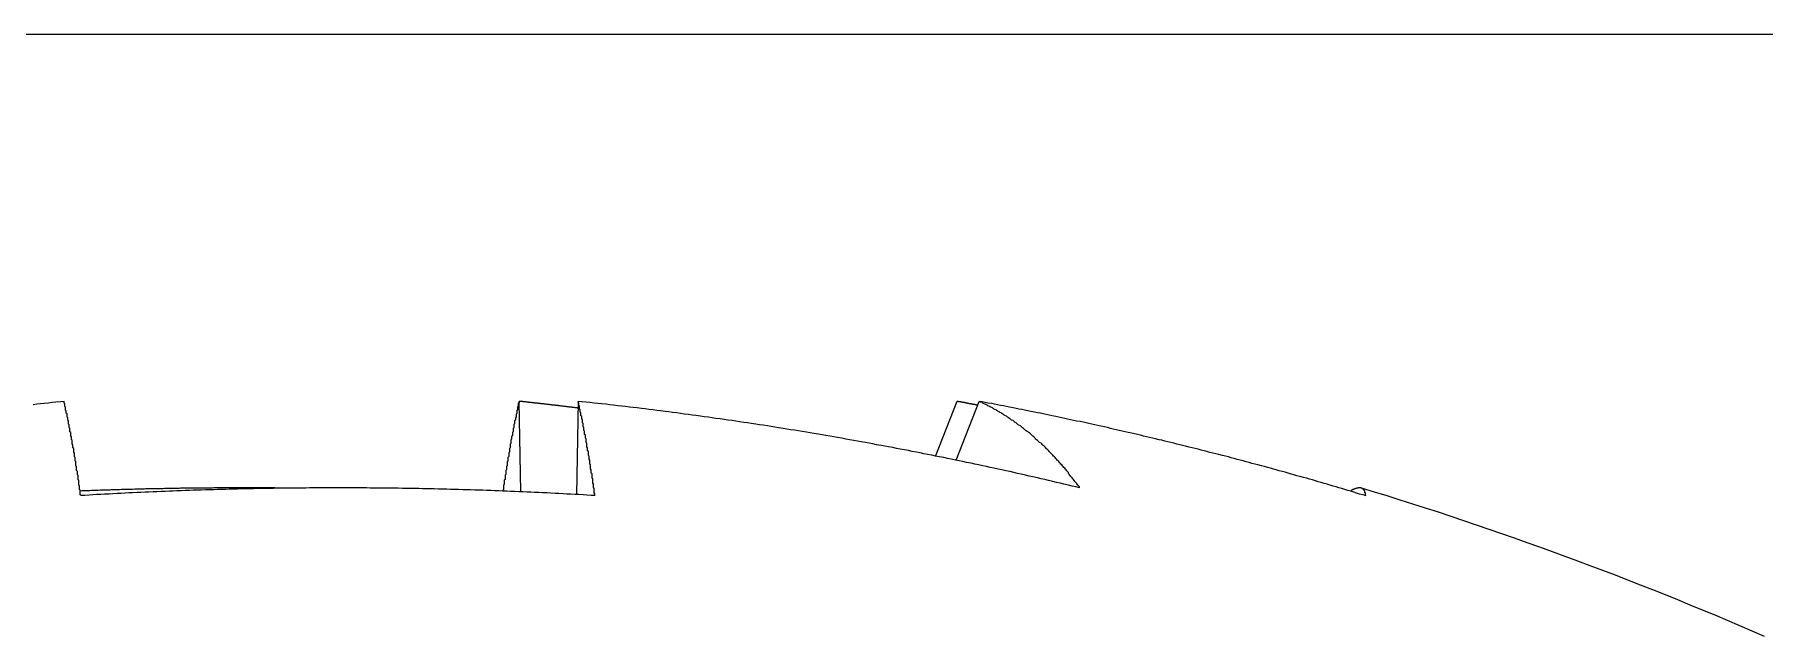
# Model space of a CAD drawing. Extents: x 8 to 293, y -214 to 82.
# Drawn here: x 151.128 to 153.474, y -83.836 to -83.019 of the extents above; entities that cross this region are included whole.
import ezdxf

# ---------------------------------------------------------------- set-up
doc = ezdxf.new("R2010")
doc.units = 0
doc.layers.get('0').update_dxf_attribs({"linetype": 'CONTINUOUS'})

msp = doc.modelspace()

# ---------------------------------------------------------------- linework, layer by layer
at = {"color": 7, "linetype": 'CONTINUOUS'}
for p, q in [((182.9765, -83.0194), (147.9765, -83.0194)), ((182.9765, -83.0194), (147.9765, -83.0194)), ((151.7873, -83.6396), (151.7852, -83.5169)), ((151.8651, -83.5169), (151.863, -83.6433)), ((152.3786, -83.5169), (152.3498, -83.591)), ((152.3779, -83.5968), (152.409, -83.5169))]:
    msp.add_line(p, q, dxfattribs=at)
for points in [[(151.168, -83.5169, 0), (151.163, -83.5174, 0), (151.157, -83.518, 0), (151.152, -83.5186, 0), (151.147, -83.5192, 0), (151.141, -83.5198, 0), (151.136, -83.5203, 0), (151.131, -83.5209, 0), (151.126, -83.5215, 0)], [(151.191, -83.6448, 0), (151.19, -83.6436, 0), (151.19, -83.6423, 0), (151.19, -83.6411, 0), (151.19, -83.6399, 0), (151.19, -83.6387, 0), (151.19, -83.6375, 0), (151.189, -83.6363, 0), (151.189, -83.6351, 0), (151.189, -83.6339, 0), (151.189, -83.6327, 0), (151.189, -83.6316, 0), (151.188, -83.6304, 0), (151.188, -83.6292, 0), (151.188, -83.628, 0), (151.188, -83.6269, 0), (151.188, -83.6257, 0), (151.188, -83.6245, 0), (151.187, -83.6234, 0), (151.187, -83.6222, 0), (151.187, -83.6211, 0), (151.187, -83.6199, 0), (151.187, -83.6188, 0), (151.187, -83.6176, 0), (151.186, -83.6165, 0), (151.186, -83.6153, 0), (151.186, -83.6142, 0), (151.186, -83.6131, 0), (151.186, -83.612, 0), (151.185, -83.6108, 0), (151.185, -83.6097, 0), (151.185, -83.6086, 0), (151.185, -83.6075, 0), (151.185, -83.6064, 0), (151.185, -83.6053, 0), (151.184, -83.6042, 0), (151.184, -83.6031, 0), (151.184, -83.602, 0), (151.184, -83.6009, 0), (151.184, -83.5998, 0), (151.184, -83.5987, 0), (151.183, -83.5976, 0), (151.183, -83.5966, 0), (151.183, -83.5955, 0), (151.183, -83.5944, 0), (151.183, -83.5933, 0), (151.182, -83.5923, 0), (151.182, -83.5912, 0), (151.182, -83.5902, 0), (151.182, -83.5891, 0), (151.182, -83.5881, 0), (151.182, -83.587, 0), (151.181, -83.586, 0), (151.181, -83.5849, 0), (151.181, -83.5839, 0), (151.181, -83.5829, 0), (151.181, -83.5818, 0), (151.181, -83.5808, 0), (151.18, -83.5798, 0), (151.18, -83.5788, 0), (151.18, -83.5778, 0), (151.18, -83.5767, 0), (151.18, -83.5757, 0), (151.179, -83.5747, 0), (151.179, -83.5737, 0), (151.179, -83.5727, 0), (151.179, -83.5717, 0), (151.179, -83.5707, 0), (151.179, -83.5698, 0), (151.178, -83.5688, 0), (151.178, -83.5678, 0), (151.178, -83.5668, 0), (151.178, -83.5658, 0), (151.178, -83.5649, 0), (151.177, -83.5639, 0), (151.177, -83.5629, 0), (151.177, -83.562, 0), (151.177, -83.561, 0), (151.177, -83.5601, 0), (151.177, -83.5591, 0), (151.176, -83.5582, 0), (151.176, -83.5572, 0), (151.176, -83.5563, 0), (151.176, -83.5554, 0), (151.176, -83.5544, 0), (151.176, -83.5535, 0), (151.175, -83.5526, 0), (151.175, -83.5517, 0), (151.175, -83.5507, 0), (151.175, -83.5498, 0), (151.175, -83.5489, 0), (151.174, -83.548, 0), (151.174, -83.5471, 0), (151.174, -83.5462, 0), (151.174, -83.5453, 0), (151.174, -83.5444, 0), (151.174, -83.5435, 0), (151.173, -83.5426, 0), (151.173, -83.5417, 0), (151.173, -83.5409, 0), (151.173, -83.54, 0), (151.173, -83.5391, 0), (151.172, -83.5382, 0), (151.172, -83.5374, 0), (151.172, -83.5365, 0), (151.172, -83.5357, 0), (151.172, -83.5348, 0), (151.172, -83.534, 0), (151.171, -83.5331, 0), (151.171, -83.5323, 0), (151.171, -83.5314, 0), (151.171, -83.5306, 0), (151.171, -83.5297, 0), (151.17, -83.5289, 0), (151.17, -83.5281, 0), (151.17, -83.5273, 0), (151.17, -83.5264, 0), (151.17, -83.5256, 0), (151.17, -83.5248, 0), (151.169, -83.524, 0), (151.169, -83.5232, 0), (151.169, -83.5224, 0), (151.169, -83.5216, 0), (151.169, -83.5208, 0), (151.169, -83.52, 0), (151.168, -83.5192, 0), (151.168, -83.5184, 0), (151.168, -83.5176, 0), (151.168, -83.5169, 0)], [(151.785, -83.5169, 0), (151.785, -83.5176, 0), (151.785, -83.5184, 0), (151.785, -83.5191, 0), (151.784, -83.5199, 0), (151.784, -83.5206, 0), (151.784, -83.5214, 0), (151.784, -83.5222, 0), (151.784, -83.5229, 0), (151.784, -83.5237, 0), (151.783, -83.5245, 0), (151.783, -83.5253, 0), (151.783, -83.5261, 0), (151.783, -83.5268, 0), (151.783, -83.5276, 0), (151.783, -83.5284, 0), (151.782, -83.5292, 0), (151.782, -83.53, 0), (151.782, -83.5308, 0), (151.782, -83.5316, 0), (151.782, -83.5324, 0), (151.782, -83.5332, 0), (151.781, -83.5341, 0), (151.781, -83.5349, 0), (151.781, -83.5357, 0), (151.781, -83.5365, 0), (151.781, -83.5373, 0), (151.781, -83.5382, 0), (151.78, -83.539, 0), (151.78, -83.5399, 0), (151.78, -83.5407, 0), (151.78, -83.5415, 0), (151.78, -83.5424, 0), (151.779, -83.5432, 0), (151.779, -83.5441, 0), (151.779, -83.5449, 0), (151.779, -83.5458, 0), (151.779, -83.5467, 0), (151.779, -83.5475, 0), (151.778, -83.5484, 0), (151.778, -83.5493, 0), (151.778, -83.5502, 0), (151.778, -83.551, 0), (151.778, -83.5519, 0), (151.778, -83.5528, 0), (151.777, -83.5537, 0), (151.777, -83.5546, 0), (151.777, -83.5555, 0), (151.777, -83.5564, 0), (151.777, -83.5573, 0), (151.777, -83.5582, 0), (151.776, -83.5591, 0), (151.776, -83.56, 0), (151.776, -83.5609, 0), (151.776, -83.5618, 0), (151.776, -83.5628, 0), (151.776, -83.5637, 0), (151.775, -83.5646, 0), (151.775, -83.5655, 0), (151.775, -83.5665, 0), (151.775, -83.5674, 0), (151.775, -83.5684, 0), (151.774, -83.5693, 0), (151.774, -83.5702, 0), (151.774, -83.5712, 0), (151.774, -83.5721, 0), (151.774, -83.5731, 0), (151.774, -83.5741, 0), (151.773, -83.575, 0), (151.773, -83.576, 0), (151.773, -83.577, 0), (151.773, -83.5779, 0), (151.773, -83.5789, 0), (151.773, -83.5799, 0), (151.772, -83.5809, 0), (151.772, -83.5819, 0), (151.772, -83.5828, 0), (151.772, -83.5838, 0), (151.772, -83.5848, 0), (151.772, -83.5858, 0), (151.771, -83.5868, 0), (151.771, -83.5878, 0), (151.771, -83.5888, 0), (151.771, -83.5898, 0), (151.771, -83.5909, 0), (151.771, -83.5919, 0), (151.77, -83.5929, 0), (151.77, -83.5939, 0), (151.77, -83.5949, 0), (151.77, -83.596, 0), (151.77, -83.597, 0), (151.77, -83.598, 0), (151.769, -83.5991, 0), (151.769, -83.6001, 0), (151.769, -83.6012, 0), (151.769, -83.6022, 0), (151.769, -83.6033, 0), (151.769, -83.6043, 0), (151.768, -83.6054, 0), (151.768, -83.6065, 0), (151.768, -83.6075, 0), (151.768, -83.6086, 0), (151.768, -83.6097, 0), (151.767, -83.6107, 0), (151.767, -83.6118, 0), (151.767, -83.6129, 0), (151.767, -83.614, 0), (151.767, -83.6151, 0), (151.767, -83.6161, 0), (151.766, -83.6172, 0), (151.766, -83.6183, 0), (151.766, -83.6194, 0), (151.766, -83.6205, 0), (151.766, -83.6216, 0), (151.766, -83.6228, 0), (151.765, -83.6239, 0), (151.765, -83.625, 0), (151.765, -83.6261, 0), (151.765, -83.6272, 0), (151.765, -83.6283, 0), (151.765, -83.6295, 0), (151.764, -83.6306, 0), (151.764, -83.6317, 0), (151.764, -83.6329, 0), (151.764, -83.634, 0), (151.764, -83.6352, 0), (151.764, -83.6363, 0), (151.763, -83.6375, 0), (151.763, -83.6386, 0)], [(151.865, -83.526, 0), (151.864, -83.526, 0), (151.864, -83.5259, 0), (151.863, -83.5258, 0), (151.862, -83.5257, 0), (151.862, -83.5256, 0), (151.861, -83.5256, 0), (151.861, -83.5255, 0), (151.86, -83.5254, 0), (151.859, -83.5253, 0), (151.859, -83.5253, 0), (151.858, -83.5252, 0), (151.857, -83.5251, 0), (151.857, -83.525, 0), (151.856, -83.525, 0), (151.856, -83.5249, 0), (151.855, -83.5248, 0), (151.854, -83.5247, 0), (151.854, -83.5247, 0), (151.853, -83.5246, 0), (151.852, -83.5245, 0), (151.852, -83.5244, 0), (151.851, -83.5244, 0), (151.851, -83.5243, 0), (151.85, -83.5242, 0), (151.849, -83.5241, 0), (151.849, -83.5241, 0), (151.848, -83.524, 0), (151.848, -83.5239, 0), (151.847, -83.5238, 0), (151.846, -83.5238, 0), (151.846, -83.5237, 0), (151.845, -83.5236, 0), (151.844, -83.5235, 0), (151.844, -83.5235, 0), (151.843, -83.5234, 0), (151.843, -83.5233, 0), (151.842, -83.5233, 0), (151.841, -83.5232, 0), (151.841, -83.5231, 0), (151.84, -83.523, 0), (151.839, -83.523, 0), (151.839, -83.5229, 0), (151.838, -83.5228, 0), (151.838, -83.5227, 0), (151.837, -83.5227, 0), (151.836, -83.5226, 0), (151.836, -83.5225, 0), (151.835, -83.5224, 0), (151.834, -83.5224, 0), (151.834, -83.5223, 0), (151.833, -83.5222, 0), (151.833, -83.5222, 0), (151.832, -83.5221, 0), (151.831, -83.522, 0), (151.831, -83.5219, 0), (151.83, -83.5219, 0), (151.829, -83.5218, 0), (151.829, -83.5217, 0), (151.828, -83.5216, 0), (151.828, -83.5216, 0), (151.827, -83.5215, 0), (151.826, -83.5214, 0), (151.826, -83.5214, 0), (151.825, -83.5213, 0), (151.824, -83.5212, 0), (151.824, -83.5211, 0), (151.823, -83.5211, 0), (151.823, -83.521, 0), (151.822, -83.5209, 0), (151.821, -83.5209, 0), (151.821, -83.5208, 0), (151.82, -83.5207, 0), (151.819, -83.5206, 0), (151.819, -83.5206, 0), (151.818, -83.5205, 0), (151.818, -83.5204, 0), (151.817, -83.5204, 0), (151.816, -83.5203, 0), (151.816, -83.5202, 0), (151.815, -83.5202, 0), (151.814, -83.5201, 0), (151.814, -83.52, 0), (151.813, -83.5199, 0), (151.813, -83.5199, 0), (151.812, -83.5198, 0), (151.811, -83.5197, 0), (151.811, -83.5197, 0), (151.81, -83.5196, 0), (151.809, -83.5195, 0), (151.809, -83.5195, 0), (151.808, -83.5194, 0), (151.808, -83.5193, 0), (151.807, -83.5192, 0), (151.806, -83.5192, 0), (151.806, -83.5191, 0), (151.805, -83.519, 0), (151.805, -83.519, 0), (151.804, -83.5189, 0), (151.803, -83.5188, 0), (151.803, -83.5188, 0), (151.802, -83.5187, 0), (151.801, -83.5186, 0), (151.801, -83.5186, 0), (151.8, -83.5185, 0), (151.8, -83.5184, 0), (151.799, -83.5184, 0), (151.798, -83.5183, 0), (151.798, -83.5182, 0), (151.797, -83.5181, 0), (151.796, -83.5181, 0), (151.796, -83.518, 0), (151.795, -83.5179, 0), (151.795, -83.5179, 0), (151.794, -83.5178, 0), (151.793, -83.5177, 0), (151.793, -83.5177, 0), (151.792, -83.5176, 0), (151.791, -83.5175, 0), (151.791, -83.5175, 0), (151.79, -83.5174, 0), (151.79, -83.5173, 0), (151.789, -83.5173, 0), (151.788, -83.5172, 0), (151.788, -83.5171, 0), (151.787, -83.5171, 0), (151.786, -83.517, 0), (151.786, -83.5169, 0), (151.785, -83.5169, 0)], [(151.888, -83.6448, 0), (151.888, -83.6436, 0), (151.888, -83.6423, 0), (151.887, -83.6411, 0), (151.887, -83.6399, 0), (151.887, -83.6387, 0), (151.887, -83.6375, 0), (151.887, -83.6363, 0), (151.887, -83.6351, 0), (151.886, -83.6339, 0), (151.886, -83.6327, 0), (151.886, -83.6316, 0), (151.886, -83.6304, 0), (151.886, -83.6292, 0), (151.885, -83.628, 0), (151.885, -83.6269, 0), (151.885, -83.6257, 0), (151.885, -83.6245, 0), (151.885, -83.6234, 0), (151.885, -83.6222, 0), (151.884, -83.6211, 0), (151.884, -83.6199, 0), (151.884, -83.6188, 0), (151.884, -83.6176, 0), (151.884, -83.6165, 0), (151.884, -83.6153, 0), (151.883, -83.6142, 0), (151.883, -83.6131, 0), (151.883, -83.612, 0), (151.883, -83.6108, 0), (151.883, -83.6097, 0), (151.882, -83.6086, 0), (151.882, -83.6075, 0), (151.882, -83.6064, 0), (151.882, -83.6053, 0), (151.882, -83.6042, 0), (151.882, -83.6031, 0), (151.881, -83.602, 0), (151.881, -83.6009, 0), (151.881, -83.5998, 0), (151.881, -83.5987, 0), (151.881, -83.5976, 0), (151.881, -83.5966, 0), (151.88, -83.5955, 0), (151.88, -83.5944, 0), (151.88, -83.5933, 0), (151.88, -83.5923, 0), (151.88, -83.5912, 0), (151.879, -83.5902, 0), (151.879, -83.5891, 0), (151.879, -83.5881, 0), (151.879, -83.587, 0), (151.879, -83.586, 0), (151.879, -83.5849, 0), (151.878, -83.5839, 0), (151.878, -83.5829, 0), (151.878, -83.5818, 0), (151.878, -83.5808, 0), (151.878, -83.5798, 0), (151.877, -83.5788, 0), (151.877, -83.5778, 0), (151.877, -83.5767, 0), (151.877, -83.5757, 0), (151.877, -83.5747, 0), (151.877, -83.5737, 0), (151.876, -83.5727, 0), (151.876, -83.5717, 0), (151.876, -83.5707, 0), (151.876, -83.5698, 0), (151.876, -83.5688, 0), (151.876, -83.5678, 0), (151.875, -83.5668, 0), (151.875, -83.5658, 0), (151.875, -83.5649, 0), (151.875, -83.5639, 0), (151.875, -83.5629, 0), (151.874, -83.562, 0), (151.874, -83.561, 0), (151.874, -83.5601, 0), (151.874, -83.5591, 0), (151.874, -83.5582, 0), (151.874, -83.5572, 0), (151.873, -83.5563, 0), (151.873, -83.5554, 0), (151.873, -83.5544, 0), (151.873, -83.5535, 0), (151.873, -83.5526, 0), (151.872, -83.5517, 0), (151.872, -83.5507, 0), (151.872, -83.5498, 0), (151.872, -83.5489, 0), (151.872, -83.548, 0), (151.872, -83.5471, 0), (151.871, -83.5462, 0), (151.871, -83.5453, 0), (151.871, -83.5444, 0), (151.871, -83.5435, 0), (151.871, -83.5426, 0), (151.871, -83.5417, 0), (151.87, -83.5409, 0), (151.87, -83.54, 0), (151.87, -83.5391, 0), (151.87, -83.5382, 0), (151.87, -83.5374, 0), (151.869, -83.5365, 0), (151.869, -83.5357, 0), (151.869, -83.5348, 0), (151.869, -83.534, 0), (151.869, -83.5331, 0), (151.869, -83.5323, 0), (151.868, -83.5314, 0), (151.868, -83.5306, 0), (151.868, -83.5297, 0), (151.868, -83.5289, 0), (151.868, -83.5281, 0), (151.867, -83.5273, 0), (151.867, -83.5264, 0), (151.867, -83.5256, 0), (151.867, -83.5248, 0), (151.867, -83.524, 0), (151.867, -83.5232, 0), (151.866, -83.5224, 0), (151.866, -83.5216, 0), (151.866, -83.5208, 0), (151.866, -83.52, 0), (151.866, -83.5192, 0), (151.865, -83.5184, 0), (151.865, -83.5176, 0), (151.865, -83.5169, 0)], [(152.545, -83.6343, 0), (152.54, -83.633, 0), (152.535, -83.6318, 0), (152.53, -83.6305, 0), (152.524, -83.6293, 0), (152.519, -83.628, 0), (152.514, -83.6268, 0), (152.509, -83.6255, 0), (152.503, -83.6243, 0), (152.498, -83.6231, 0), (152.493, -83.6219, 0), (152.488, -83.6207, 0), (152.482, -83.6195, 0), (152.477, -83.6183, 0), (152.472, -83.6171, 0), (152.466, -83.6159, 0), (152.461, -83.6147, 0), (152.456, -83.6135, 0), (152.451, -83.6123, 0), (152.445, -83.6112, 0), (152.44, -83.61, 0), (152.435, -83.6088, 0), (152.429, -83.6077, 0), (152.424, -83.6065, 0), (152.419, -83.6054, 0), (152.414, -83.6043, 0), (152.408, -83.6031, 0), (152.403, -83.602, 0), (152.398, -83.6009, 0), (152.392, -83.5998, 0), (152.387, -83.5987, 0), (152.382, -83.5976, 0), (152.377, -83.5965, 0), (152.371, -83.5954, 0), (152.366, -83.5943, 0), (152.361, -83.5932, 0), (152.355, -83.5921, 0), (152.35, -83.5911, 0), (152.345, -83.59, 0), (152.339, -83.5889, 0), (152.334, -83.5879, 0), (152.329, -83.5868, 0), (152.324, -83.5858, 0), (152.318, -83.5848, 0), (152.313, -83.5837, 0), (152.308, -83.5827, 0), (152.302, -83.5817, 0), (152.297, -83.5807, 0), (152.292, -83.5797, 0), (152.286, -83.5787, 0), (152.281, -83.5777, 0), (152.276, -83.5767, 0), (152.27, -83.5757, 0), (152.265, -83.5747, 0), (152.26, -83.5737, 0), (152.255, -83.5727, 0), (152.249, -83.5718, 0), (152.244, -83.5708, 0), (152.239, -83.5699, 0), (152.233, -83.5689, 0), (152.228, -83.568, 0), (152.223, -83.567, 0), (152.217, -83.5661, 0), (152.212, -83.5652, 0), (152.207, -83.5643, 0), (152.201, -83.5633, 0), (152.196, -83.5624, 0), (152.191, -83.5615, 0), (152.185, -83.5606, 0), (152.18, -83.5597, 0), (152.175, -83.5588, 0), (152.169, -83.558, 0), (152.164, -83.5571, 0), (152.159, -83.5562, 0), (152.153, -83.5554, 0), (152.148, -83.5545, 0), (152.143, -83.5536, 0), (152.137, -83.5528, 0), (152.132, -83.5519, 0), (152.127, -83.5511, 0), (152.122, -83.5503, 0), (152.116, -83.5494, 0), (152.111, -83.5486, 0), (152.106, -83.5478, 0), (152.1, -83.547, 0), (152.095, -83.5462, 0), (152.09, -83.5454, 0), (152.084, -83.5446, 0), (152.079, -83.5438, 0), (152.074, -83.543, 0), (152.068, -83.5423, 0), (152.063, -83.5415, 0), (152.058, -83.5407, 0), (152.052, -83.54, 0), (152.047, -83.5392, 0), (152.042, -83.5385, 0), (152.036, -83.5377, 0), (152.031, -83.537, 0), (152.025, -83.5362, 0), (152.02, -83.5355, 0), (152.015, -83.5348, 0), (152.009, -83.5341, 0), (152.004, -83.5334, 0), (151.999, -83.5327, 0), (151.993, -83.532, 0), (151.988, -83.5313, 0), (151.983, -83.5306, 0), (151.977, -83.5299, 0), (151.972, -83.5292, 0), (151.967, -83.5286, 0), (151.961, -83.5279, 0), (151.956, -83.5272, 0), (151.951, -83.5266, 0), (151.945, -83.5259, 0), (151.94, -83.5253, 0), (151.935, -83.5246, 0), (151.929, -83.524, 0), (151.924, -83.5234, 0), (151.919, -83.5228, 0), (151.913, -83.5222, 0), (151.908, -83.5215, 0), (151.903, -83.5209, 0), (151.897, -83.5203, 0), (151.892, -83.5198, 0), (151.887, -83.5192, 0), (151.881, -83.5186, 0), (151.876, -83.518, 0), (151.87, -83.5174, 0), (151.865, -83.5169, 0)], [(152.407, -83.5223, 0), (152.407, -83.5222, 0), (152.406, -83.5222, 0), (152.406, -83.5221, 0), (152.406, -83.5221, 0), (152.406, -83.522, 0), (152.406, -83.522, 0), (152.405, -83.522, 0), (152.405, -83.5219, 0), (152.405, -83.5219, 0), (152.405, -83.5218, 0), (152.404, -83.5218, 0), (152.404, -83.5217, 0), (152.404, -83.5217, 0), (152.404, -83.5217, 0), (152.404, -83.5216, 0), (152.403, -83.5216, 0), (152.403, -83.5215, 0), (152.403, -83.5215, 0), (152.403, -83.5214, 0), (152.403, -83.5214, 0), (152.402, -83.5214, 0), (152.402, -83.5213, 0), (152.402, -83.5213, 0), (152.402, -83.5212, 0), (152.401, -83.5212, 0), (152.401, -83.5212, 0), (152.401, -83.5211, 0), (152.401, -83.5211, 0), (152.401, -83.521, 0), (152.4, -83.521, 0), (152.4, -83.5209, 0), (152.4, -83.5209, 0), (152.4, -83.5209, 0), (152.399, -83.5208, 0), (152.399, -83.5208, 0), (152.399, -83.5207, 0), (152.399, -83.5207, 0), (152.399, -83.5206, 0), (152.398, -83.5206, 0), (152.398, -83.5206, 0), (152.398, -83.5205, 0), (152.398, -83.5205, 0), (152.397, -83.5204, 0), (152.397, -83.5204, 0), (152.397, -83.5203, 0), (152.397, -83.5203, 0), (152.397, -83.5203, 0), (152.396, -83.5202, 0), (152.396, -83.5202, 0), (152.396, -83.5201, 0), (152.396, -83.5201, 0), (152.395, -83.52, 0), (152.395, -83.52, 0), (152.395, -83.52, 0), (152.395, -83.5199, 0), (152.395, -83.5199, 0), (152.394, -83.5198, 0), (152.394, -83.5198, 0), (152.394, -83.5198, 0), (152.394, -83.5197, 0), (152.393, -83.5197, 0), (152.393, -83.5196, 0), (152.393, -83.5196, 0), (152.393, -83.5195, 0), (152.393, -83.5195, 0), (152.392, -83.5195, 0), (152.392, -83.5194, 0), (152.392, -83.5194, 0), (152.392, -83.5193, 0), (152.391, -83.5193, 0), (152.391, -83.5192, 0), (152.391, -83.5192, 0), (152.391, -83.5192, 0), (152.391, -83.5191, 0), (152.39, -83.5191, 0), (152.39, -83.519, 0), (152.39, -83.519, 0), (152.39, -83.519, 0), (152.389, -83.5189, 0), (152.389, -83.5189, 0), (152.389, -83.5188, 0), (152.389, -83.5188, 0), (152.389, -83.5187, 0), (152.388, -83.5187, 0), (152.388, -83.5187, 0), (152.388, -83.5186, 0), (152.388, -83.5186, 0), (152.387, -83.5185, 0), (152.387, -83.5185, 0), (152.387, -83.5185, 0), (152.387, -83.5184, 0), (152.387, -83.5184, 0), (152.386, -83.5183, 0), (152.386, -83.5183, 0), (152.386, -83.5182, 0), (152.386, -83.5182, 0), (152.385, -83.5182, 0), (152.385, -83.5181, 0), (152.385, -83.5181, 0), (152.385, -83.518, 0), (152.385, -83.518, 0), (152.384, -83.518, 0), (152.384, -83.5179, 0), (152.384, -83.5179, 0), (152.384, -83.5178, 0), (152.383, -83.5178, 0), (152.383, -83.5177, 0), (152.383, -83.5177, 0), (152.383, -83.5177, 0), (152.383, -83.5176, 0), (152.382, -83.5176, 0), (152.382, -83.5175, 0), (152.382, -83.5175, 0), (152.382, -83.5175, 0), (152.382, -83.5174, 0), (152.381, -83.5174, 0), (152.381, -83.5173, 0), (152.381, -83.5173, 0), (152.381, -83.5172, 0), (152.38, -83.5172, 0), (152.38, -83.5172, 0), (152.38, -83.5171, 0), (152.38, -83.5171, 0), (152.38, -83.517, 0), (152.379, -83.517, 0), (152.379, -83.517, 0), (152.379, -83.5169, 0), (152.379, -83.5169, 0)], [(152.934, -83.645, 0), (152.93, -83.6438, 0), (152.925, -83.6426, 0), (152.921, -83.6413, 0), (152.917, -83.6401, 0), (152.913, -83.6389, 0), (152.909, -83.6377, 0), (152.905, -83.6365, 0), (152.901, -83.6353, 0), (152.897, -83.6341, 0), (152.893, -83.6329, 0), (152.889, -83.6318, 0), (152.885, -83.6306, 0), (152.881, -83.6294, 0), (152.877, -83.6282, 0), (152.873, -83.627, 0), (152.869, -83.6259, 0), (152.865, -83.6247, 0), (152.861, -83.6235, 0), (152.857, -83.6224, 0), (152.853, -83.6212, 0), (152.849, -83.6201, 0), (152.844, -83.6189, 0), (152.84, -83.6178, 0), (152.836, -83.6166, 0), (152.832, -83.6155, 0), (152.828, -83.6144, 0), (152.824, -83.6132, 0), (152.82, -83.6121, 0), (152.816, -83.611, 0), (152.812, -83.6099, 0), (152.808, -83.6088, 0), (152.804, -83.6076, 0), (152.8, -83.6065, 0), (152.796, -83.6054, 0), (152.792, -83.6043, 0), (152.787, -83.6032, 0), (152.783, -83.6021, 0), (152.779, -83.601, 0), (152.775, -83.5999, 0), (152.771, -83.5989, 0), (152.767, -83.5978, 0), (152.763, -83.5967, 0), (152.759, -83.5956, 0), (152.755, -83.5945, 0), (152.751, -83.5935, 0), (152.747, -83.5924, 0), (152.743, -83.5913, 0), (152.739, -83.5903, 0), (152.734, -83.5892, 0), (152.73, -83.5882, 0), (152.726, -83.5871, 0), (152.722, -83.5861, 0), (152.718, -83.585, 0), (152.714, -83.584, 0), (152.71, -83.583, 0), (152.706, -83.5819, 0), (152.702, -83.5809, 0), (152.698, -83.5799, 0), (152.694, -83.5789, 0), (152.689, -83.5779, 0), (152.685, -83.5768, 0), (152.681, -83.5758, 0), (152.677, -83.5748, 0), (152.673, -83.5738, 0), (152.669, -83.5728, 0), (152.665, -83.5718, 0), (152.661, -83.5708, 0), (152.657, -83.5698, 0), (152.653, -83.5689, 0), (152.648, -83.5679, 0), (152.644, -83.5669, 0), (152.64, -83.5659, 0), (152.636, -83.5649, 0), (152.632, -83.564, 0), (152.628, -83.563, 0), (152.624, -83.562, 0), (152.62, -83.5611, 0), (152.616, -83.5601, 0), (152.611, -83.5592, 0), (152.607, -83.5582, 0), (152.603, -83.5573, 0), (152.599, -83.5564, 0), (152.595, -83.5554, 0), (152.591, -83.5545, 0), (152.587, -83.5536, 0), (152.583, -83.5526, 0), (152.579, -83.5517, 0), (152.574, -83.5508, 0), (152.57, -83.5499, 0), (152.566, -83.549, 0), (152.562, -83.548, 0), (152.558, -83.5471, 0), (152.554, -83.5462, 0), (152.55, -83.5453, 0), (152.546, -83.5444, 0), (152.541, -83.5436, 0), (152.537, -83.5427, 0), (152.533, -83.5418, 0), (152.529, -83.5409, 0), (152.525, -83.54, 0), (152.521, -83.5391, 0), (152.517, -83.5383, 0), (152.513, -83.5374, 0), (152.508, -83.5365, 0), (152.504, -83.5357, 0), (152.5, -83.5348, 0), (152.496, -83.534, 0), (152.492, -83.5331, 0), (152.488, -83.5323, 0), (152.484, -83.5314, 0), (152.479, -83.5306, 0), (152.475, -83.5298, 0), (152.471, -83.5289, 0), (152.467, -83.5281, 0), (152.463, -83.5273, 0), (152.459, -83.5265, 0), (152.455, -83.5256, 0), (152.45, -83.5248, 0), (152.446, -83.524, 0), (152.442, -83.5232, 0), (152.438, -83.5224, 0), (152.434, -83.5216, 0), (152.43, -83.5208, 0), (152.426, -83.52, 0), (152.421, -83.5192, 0), (152.417, -83.5184, 0), (152.413, -83.5176, 0), (152.409, -83.5169, 0)], [(152.545, -83.6343, 0), (152.545, -83.633, 0), (152.544, -83.6318, 0), (152.543, -83.6305, 0), (152.542, -83.6293, 0), (152.541, -83.628, 0), (152.54, -83.6268, 0), (152.539, -83.6255, 0), (152.538, -83.6243, 0), (152.537, -83.6231, 0), (152.536, -83.6219, 0), (152.535, -83.6207, 0), (152.534, -83.6195, 0), (152.533, -83.6183, 0), (152.532, -83.6171, 0), (152.531, -83.6159, 0), (152.53, -83.6147, 0), (152.53, -83.6135, 0), (152.529, -83.6123, 0), (152.528, -83.6112, 0), (152.527, -83.61, 0), (152.526, -83.6088, 0), (152.525, -83.6077, 0), (152.524, -83.6065, 0), (152.523, -83.6054, 0), (152.522, -83.6043, 0), (152.521, -83.6031, 0), (152.52, -83.602, 0), (152.519, -83.6009, 0), (152.518, -83.5998, 0), (152.517, -83.5987, 0), (152.516, -83.5976, 0), (152.515, -83.5965, 0), (152.514, -83.5954, 0), (152.513, -83.5943, 0), (152.512, -83.5932, 0), (152.511, -83.5921, 0), (152.51, -83.5911, 0), (152.509, -83.59, 0), (152.508, -83.5889, 0), (152.507, -83.5879, 0), (152.506, -83.5868, 0), (152.505, -83.5858, 0), (152.504, -83.5848, 0), (152.503, -83.5837, 0), (152.502, -83.5827, 0), (152.501, -83.5817, 0), (152.5, -83.5807, 0), (152.499, -83.5797, 0), (152.498, -83.5787, 0), (152.497, -83.5777, 0), (152.496, -83.5767, 0), (152.495, -83.5757, 0), (152.494, -83.5747, 0), (152.493, -83.5737, 0), (152.491, -83.5727, 0), (152.49, -83.5718, 0), (152.489, -83.5708, 0), (152.488, -83.5699, 0), (152.487, -83.5689, 0), (152.486, -83.568, 0), (152.485, -83.567, 0), (152.484, -83.5661, 0), (152.483, -83.5652, 0), (152.482, -83.5643, 0), (152.481, -83.5633, 0), (152.48, -83.5624, 0), (152.479, -83.5615, 0), (152.478, -83.5606, 0), (152.477, -83.5597, 0), (152.476, -83.5588, 0), (152.474, -83.558, 0), (152.473, -83.5571, 0), (152.472, -83.5562, 0), (152.471, -83.5554, 0), (152.47, -83.5545, 0), (152.469, -83.5536, 0), (152.468, -83.5528, 0), (152.467, -83.5519, 0), (152.466, -83.5511, 0), (152.465, -83.5503, 0), (152.463, -83.5494, 0), (152.462, -83.5486, 0), (152.461, -83.5478, 0), (152.46, -83.547, 0), (152.459, -83.5462, 0), (152.458, -83.5454, 0), (152.457, -83.5446, 0), (152.456, -83.5438, 0), (152.455, -83.543, 0), (152.453, -83.5423, 0), (152.452, -83.5415, 0), (152.451, -83.5407, 0), (152.45, -83.54, 0), (152.449, -83.5392, 0), (152.448, -83.5385, 0), (152.447, -83.5377, 0), (152.446, -83.537, 0), (152.444, -83.5362, 0), (152.443, -83.5355, 0), (152.442, -83.5348, 0), (152.441, -83.5341, 0), (152.44, -83.5334, 0), (152.439, -83.5327, 0), (152.437, -83.532, 0), (152.436, -83.5313, 0), (152.435, -83.5306, 0), (152.434, -83.5299, 0), (152.433, -83.5292, 0), (152.432, -83.5286, 0), (152.43, -83.5279, 0), (152.429, -83.5272, 0), (152.428, -83.5266, 0), (152.427, -83.5259, 0), (152.426, -83.5253, 0), (152.425, -83.5246, 0), (152.423, -83.524, 0), (152.422, -83.5234, 0), (152.421, -83.5228, 0), (152.42, -83.5222, 0), (152.419, -83.5215, 0), (152.417, -83.5209, 0), (152.416, -83.5203, 0), (152.415, -83.5198, 0), (152.414, -83.5192, 0), (152.413, -83.5186, 0), (152.411, -83.518, 0), (152.41, -83.5174, 0), (152.409, -83.5169, 0)], [(151.476, -83.6346, 0), (151.474, -83.6346, 0), (151.472, -83.6346, 0), (151.47, -83.6346, 0), (151.468, -83.6345, 0), (151.465, -83.6345, 0), (151.463, -83.6345, 0), (151.461, -83.6345, 0), (151.459, -83.6345, 0), (151.456, -83.6345, 0), (151.454, -83.6344, 0), (151.452, -83.6344, 0), (151.45, -83.6344, 0), (151.447, -83.6344, 0), (151.445, -83.6344, 0), (151.443, -83.6344, 0), (151.441, -83.6344, 0), (151.438, -83.6343, 0), (151.436, -83.6343, 0), (151.434, -83.6343, 0), (151.432, -83.6343, 0), (151.429, -83.6343, 0), (151.427, -83.6343, 0), (151.425, -83.6343, 0), (151.423, -83.6343, 0), (151.42, -83.6343, 0), (151.418, -83.6343, 0), (151.416, -83.6343, 0), (151.414, -83.6343, 0), (151.411, -83.6343, 0), (151.409, -83.6343, 0), (151.407, -83.6343, 0), (151.405, -83.6343, 0), (151.402, -83.6343, 0), (151.4, -83.6343, 0), (151.398, -83.6343, 0), (151.396, -83.6343, 0), (151.394, -83.6343, 0), (151.391, -83.6343, 0), (151.389, -83.6343, 0), (151.387, -83.6344, 0), (151.385, -83.6344, 0), (151.382, -83.6344, 0), (151.38, -83.6344, 0), (151.378, -83.6344, 0), (151.376, -83.6344, 0), (151.373, -83.6344, 0), (151.371, -83.6344, 0), (151.369, -83.6345, 0), (151.367, -83.6345, 0), (151.364, -83.6345, 0), (151.362, -83.6345, 0), (151.36, -83.6345, 0), (151.358, -83.6346, 0), (151.355, -83.6346, 0), (151.353, -83.6346, 0), (151.351, -83.6346, 0), (151.349, -83.6347, 0), (151.346, -83.6347, 0), (151.344, -83.6347, 0), (151.342, -83.6347, 0), (151.34, -83.6348, 0), (151.337, -83.6348, 0), (151.335, -83.6348, 0), (151.333, -83.6349, 0), (151.331, -83.6349, 0), (151.329, -83.6349, 0), (151.326, -83.6349, 0), (151.324, -83.635, 0), (151.322, -83.635, 0), (151.32, -83.6351, 0), (151.317, -83.6351, 0), (151.315, -83.6351, 0), (151.313, -83.6352, 0), (151.311, -83.6352, 0), (151.308, -83.6352, 0), (151.306, -83.6353, 0), (151.304, -83.6353, 0), (151.302, -83.6354, 0), (151.299, -83.6354, 0), (151.297, -83.6355, 0), (151.295, -83.6355, 0), (151.293, -83.6356, 0), (151.29, -83.6356, 0), (151.288, -83.6356, 0), (151.286, -83.6357, 0), (151.284, -83.6357, 0), (151.281, -83.6358, 0), (151.279, -83.6358, 0), (151.277, -83.6359, 0), (151.275, -83.636, 0), (151.273, -83.636, 0), (151.27, -83.6361, 0), (151.268, -83.6361, 0), (151.266, -83.6362, 0), (151.264, -83.6362, 0), (151.261, -83.6363, 0), (151.259, -83.6363, 0), (151.257, -83.6364, 0), (151.255, -83.6365, 0), (151.252, -83.6365, 0), (151.25, -83.6366, 0), (151.248, -83.6367, 0), (151.246, -83.6367, 0), (151.243, -83.6368, 0), (151.241, -83.6369, 0), (151.239, -83.6369, 0), (151.237, -83.637, 0), (151.234, -83.6371, 0), (151.232, -83.6371, 0), (151.23, -83.6372, 0), (151.228, -83.6373, 0), (151.226, -83.6373, 0), (151.223, -83.6374, 0), (151.221, -83.6375, 0), (151.219, -83.6376, 0), (151.217, -83.6376, 0), (151.214, -83.6377, 0), (151.212, -83.6378, 0), (151.21, -83.6379, 0), (151.208, -83.6379, 0), (151.205, -83.638, 0), (151.203, -83.6381, 0), (151.201, -83.6382, 0), (151.199, -83.6383, 0), (151.196, -83.6384, 0), (151.194, -83.6384, 0), (151.192, -83.6385, 0), (151.19, -83.6386, 0)], [(151.888, -83.6448, 0), (151.883, -83.6445, 0), (151.877, -83.6441, 0), (151.872, -83.6438, 0), (151.866, -83.6435, 0), (151.861, -83.6432, 0), (151.855, -83.6429, 0), (151.85, -83.6426, 0), (151.845, -83.6423, 0), (151.839, -83.642, 0), (151.834, -83.6418, 0), (151.828, -83.6415, 0), (151.823, -83.6412, 0), (151.817, -83.641, 0), (151.812, -83.6407, 0), (151.806, -83.6404, 0), (151.801, -83.6402, 0), (151.796, -83.64, 0), (151.79, -83.6397, 0), (151.785, -83.6395, 0), (151.779, -83.6393, 0), (151.774, -83.639, 0), (151.768, -83.6388, 0), (151.763, -83.6386, 0), (151.758, -83.6384, 0), (151.752, -83.6382, 0), (151.747, -83.638, 0), (151.741, -83.6378, 0), (151.736, -83.6376, 0), (151.73, -83.6374, 0), (151.725, -83.6373, 0), (151.719, -83.6371, 0), (151.714, -83.6369, 0), (151.709, -83.6368, 0), (151.703, -83.6366, 0), (151.698, -83.6364, 0), (151.692, -83.6363, 0), (151.687, -83.6362, 0), (151.681, -83.636, 0), (151.676, -83.6359, 0), (151.67, -83.6358, 0), (151.665, -83.6357, 0), (151.66, -83.6355, 0), (151.654, -83.6354, 0), (151.649, -83.6353, 0), (151.643, -83.6352, 0), (151.638, -83.6351, 0), (151.632, -83.635, 0), (151.627, -83.635, 0), (151.621, -83.6349, 0), (151.616, -83.6348, 0), (151.61, -83.6347, 0), (151.605, -83.6347, 0), (151.6, -83.6346, 0), (151.594, -83.6346, 0), (151.589, -83.6345, 0), (151.583, -83.6345, 0), (151.578, -83.6344, 0), (151.572, -83.6344, 0), (151.567, -83.6344, 0), (151.561, -83.6343, 0), (151.556, -83.6343, 0), (151.551, -83.6343, 0), (151.545, -83.6343, 0), (151.54, -83.6343, 0), (151.534, -83.6343, 0), (151.529, -83.6343, 0), (151.523, -83.6343, 0), (151.518, -83.6343, 0), (151.512, -83.6344, 0), (151.507, -83.6344, 0), (151.501, -83.6344, 0), (151.496, -83.6345, 0), (151.491, -83.6345, 0), (151.485, -83.6346, 0), (151.48, -83.6346, 0), (151.474, -83.6347, 0), (151.469, -83.6347, 0), (151.463, -83.6348, 0), (151.458, -83.6349, 0), (151.452, -83.635, 0), (151.447, -83.635, 0), (151.441, -83.6351, 0), (151.436, -83.6352, 0), (151.431, -83.6353, 0), (151.425, -83.6354, 0), (151.42, -83.6355, 0), (151.414, -83.6357, 0), (151.409, -83.6358, 0), (151.403, -83.6359, 0), (151.398, -83.636, 0), (151.392, -83.6362, 0), (151.387, -83.6363, 0), (151.381, -83.6364, 0), (151.376, -83.6366, 0), (151.371, -83.6368, 0), (151.365, -83.6369, 0), (151.36, -83.6371, 0), (151.354, -83.6373, 0), (151.349, -83.6374, 0), (151.343, -83.6376, 0), (151.338, -83.6378, 0), (151.332, -83.638, 0), (151.327, -83.6382, 0), (151.321, -83.6384, 0), (151.316, -83.6386, 0), (151.311, -83.6388, 0), (151.305, -83.639, 0), (151.3, -83.6393, 0), (151.294, -83.6395, 0), (151.289, -83.6397, 0), (151.283, -83.64, 0), (151.278, -83.6402, 0), (151.272, -83.6404, 0), (151.267, -83.6407, 0), (151.261, -83.641, 0), (151.256, -83.6412, 0), (151.251, -83.6415, 0), (151.245, -83.6418, 0), (151.24, -83.642, 0), (151.234, -83.6423, 0), (151.229, -83.6426, 0), (151.223, -83.6429, 0), (151.218, -83.6432, 0), (151.212, -83.6435, 0), (151.207, -83.6438, 0), (151.202, -83.6441, 0), (151.196, -83.6445, 0), (151.191, -83.6448, 0)], [(152.933, -83.6448, 0), (152.933, -83.6445, 0), (152.933, -83.6442, 0), (152.933, -83.644, 0), (152.933, -83.6437, 0), (152.933, -83.6435, 0), (152.933, -83.6432, 0), (152.933, -83.643, 0), (152.933, -83.6427, 0), (152.933, -83.6425, 0), (152.933, -83.6423, 0), (152.933, -83.642, 0), (152.933, -83.6418, 0), (152.933, -83.6416, 0), (152.933, -83.6414, 0), (152.933, -83.6411, 0), (152.932, -83.6409, 0), (152.932, -83.6407, 0), (152.932, -83.6405, 0), (152.932, -83.6403, 0), (152.932, -83.6401, 0), (152.932, -83.6399, 0), (152.932, -83.6397, 0), (152.932, -83.6395, 0), (152.932, -83.6393, 0), (152.932, -83.6391, 0), (152.932, -83.639, 0), (152.932, -83.6388, 0), (152.932, -83.6386, 0), (152.932, -83.6384, 0), (152.932, -83.6383, 0), (152.932, -83.6381, 0), (152.931, -83.6379, 0), (152.931, -83.6378, 0), (152.931, -83.6376, 0), (152.931, -83.6375, 0), (152.931, -83.6373, 0), (152.931, -83.6372, 0), (152.931, -83.6371, 0), (152.931, -83.6369, 0), (152.931, -83.6368, 0), (152.931, -83.6367, 0), (152.931, -83.6365, 0), (152.93, -83.6364, 0), (152.93, -83.6363, 0), (152.93, -83.6362, 0), (152.93, -83.6361, 0), (152.93, -83.636, 0), (152.93, -83.6358, 0), (152.93, -83.6357, 0), (152.93, -83.6356, 0), (152.929, -83.6356, 0), (152.929, -83.6355, 0), (152.929, -83.6354, 0), (152.929, -83.6353, 0), (152.929, -83.6352, 0), (152.929, -83.6351, 0), (152.929, -83.6351, 0), (152.929, -83.635, 0), (152.928, -83.6349, 0), (152.928, -83.6349, 0), (152.928, -83.6348, 0), (152.928, -83.6347, 0), (152.928, -83.6347, 0), (152.928, -83.6346, 0), (152.927, -83.6346, 0), (152.927, -83.6345, 0), (152.927, -83.6345, 0), (152.927, -83.6345, 0), (152.927, -83.6344, 0), (152.927, -83.6344, 0), (152.926, -83.6344, 0), (152.926, -83.6344, 0), (152.926, -83.6343, 0), (152.926, -83.6343, 0), (152.926, -83.6343, 0), (152.925, -83.6343, 0), (152.925, -83.6343, 0), (152.925, -83.6343, 0), (152.925, -83.6343, 0), (152.925, -83.6343, 0), (152.925, -83.6343, 0), (152.924, -83.6343, 0), (152.924, -83.6343, 0), (152.924, -83.6344, 0), (152.924, -83.6344, 0), (152.923, -83.6344, 0), (152.923, -83.6344, 0), (152.923, -83.6345, 0), (152.923, -83.6345, 0), (152.923, -83.6345, 0), (152.922, -83.6346, 0), (152.922, -83.6346, 0), (152.922, -83.6347, 0), (152.922, -83.6347, 0), (152.921, -83.6348, 0), (152.921, -83.6349, 0), (152.921, -83.6349, 0), (152.921, -83.635, 0), (152.92, -83.6351, 0), (152.92, -83.6351, 0), (152.92, -83.6352, 0), (152.92, -83.6353, 0), (152.919, -83.6354, 0), (152.919, -83.6355, 0), (152.919, -83.6356, 0), (152.919, -83.6356, 0), (152.918, -83.6357, 0), (152.918, -83.6359, 0), (152.918, -83.636, 0), (152.918, -83.6361, 0), (152.917, -83.6362, 0), (152.917, -83.6363, 0), (152.917, -83.6364, 0), (152.916, -83.6365, 0), (152.916, -83.6367, 0), (152.916, -83.6368, 0), (152.916, -83.6369, 0), (152.915, -83.6371, 0), (152.915, -83.6372, 0), (152.915, -83.6373, 0), (152.914, -83.6375, 0), (152.914, -83.6376, 0), (152.914, -83.6378, 0), (152.914, -83.6379, 0), (152.913, -83.6381, 0), (152.913, -83.6383, 0), (152.913, -83.6384, 0), (152.912, -83.6386, 0)]]:
    msp.add_polyline3d(points, dxfattribs=at)
msp.add_arc((151.4765, -88.4194), 5, 66.4529, 73.1285, dxfattribs=at)

doc.saveas('drawing.dxf')
